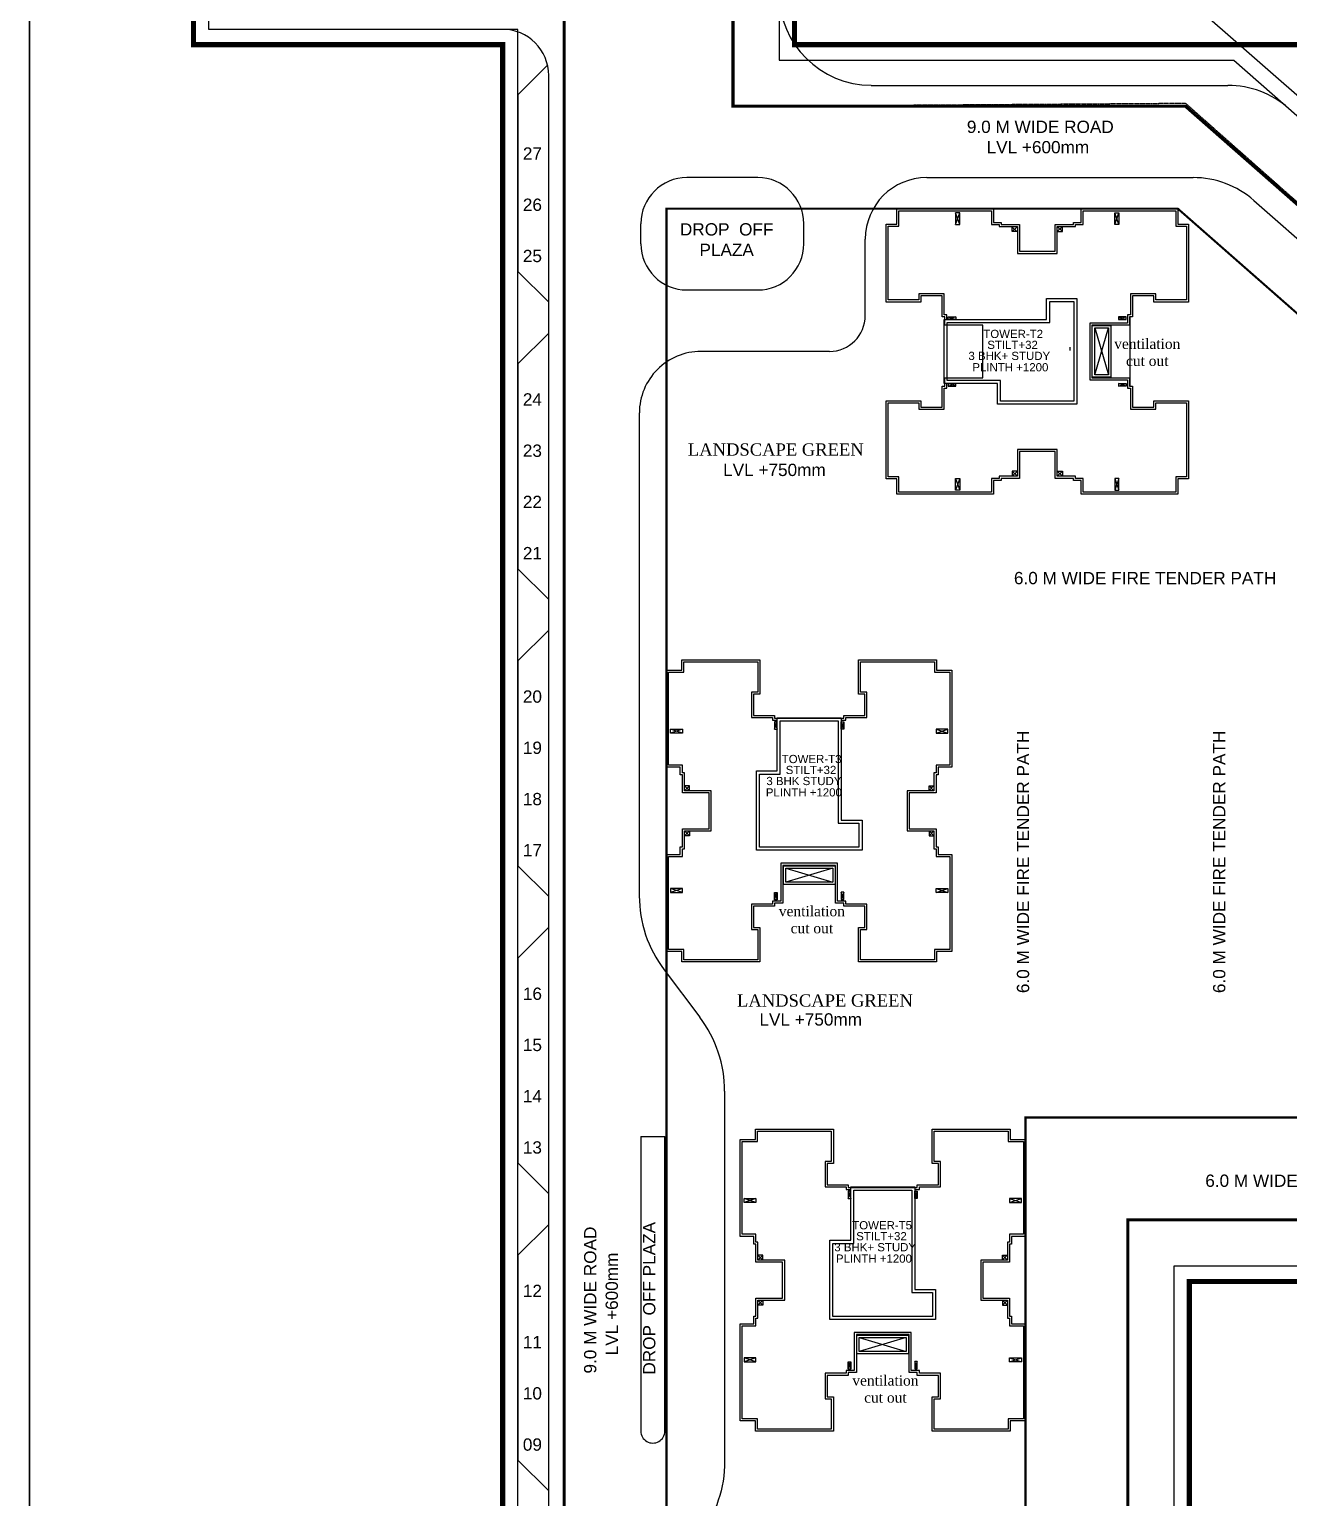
# Model space of a CAD drawing. Header units: millimetres. Extents: x 2061841 to 105821645, y -77612 to 48520811.
# Drawn here: x 105266749 to 105269562, y 48474551 to 48477830 of the extents above; entities that cross this region are included whole.
import ezdxf

# ---------------------------------------------------------------- set-up
doc = ezdxf.new("R2010")
doc.units = ezdxf.units.MM
doc.header["$LTSCALE"] = 10
doc.header["$MEASUREMENT"] = 0
for name, pattern in [('CENTER', [2, 1.25, -0.25, 0.25, -0.25]), ('DASHDOT', [1, 0.5, -0.25, 0, -0.25]), ('HIDDEN', [0.375, 0.25, -0.125])]:
    doc.linetypes.add(name, pattern=pattern)
for name, color, linetype in [('AC-GRND', 1, 'Continuous'), ('BORDER', 5, 'Continuous'), ('S-OPENING', 6, 'Continuous'), ('SHEET-TEXT', 7, 'Continuous')]:
    doc.layers.add(name, color=color, linetype=linetype)
doc.styles.add('Century', font='swiss.ttf')
doc.styles.add('Times', font='times.ttf')

# ---------------------------------------------------------------- blocks, each defined once
blk = doc.blocks.new('A$C82ecaa04')
at = {"layer": 'AC-GRND', "color": 2, "linetype": 'HIDDEN', "ltscale": 5}
blk.add_lwpolyline([(36173, -285933), (36173, -51647), (12900, -51647, -0.4142136), (8700, -47447), (8700, -46249), (8700, -38373), (6000, -38373), (6000, -27750), (6000, -24542), (8700, -24542), (8700, -6000), (28097, -6000), (52671, -27575), (52671, -54347), (52671, -66347), (96841, -66047), (146543, -109977), (146544, -130680), (142044, -130680), (142044, -170041), (125008, -170041), (125008, -175041), (91225, -175041), (91225, -240684)], format="xyb", dxfattribs=at)
blk = doc.blocks.new('TOWER-A TYPICAL FLOOR FRAMING PLAN N')
at = {"layer": 'BORDER', "color": 5}
blk.add_line((102503748.8, 48578603.5), (102503748.8, 48519203.5), dxfattribs=at)
blk.add_lwpolyline([(102503748.3, 48577336.5), (102515248.3, 48577336.5), (102515248.3, 48568238), (102503748.3, 48568238)], close=True, dxfattribs=at)
at = {"layer": 'SHEET-TEXT', "ltscale": 51}
blk.add_line((102504713.4, 48577336.5), (102508191.1, 48574283.6), dxfattribs=at)
at = {"layer": 'SHEET-TEXT', "color": 8}
for p, q in [((102504906.1, 48575764.3), (102504840, 48575698.2)), ((102504908.7, 48570622.6), (102504908.7, 48575741.4)), ((102504840, 48575698.2), (102504840, 48575303.5)), ((102505629.4, 48575719.3), (102506426, 48575719.3)), ((102505375.6, 48575513.4), (102505217.6, 48575513.4)), ((102505753.2, 48575513.4), (102506348.4, 48575513.4)), ((102506484.3, 48575462.2), (102506843.3, 48575147.1)), ((102505114.6, 48575365.4), (102505114.6, 48575410.4)), ((102505478.6, 48575365.4), (102505478.6, 48575410.4)), ((102505615.9, 48575205.2), (102505615.9, 48575376.1)), ((102504908.7, 48575234.9), (102504840, 48575303.5)), ((102505217.6, 48575262.4), (102505375.6, 48575262.4)), ((102504908.7, 48575166.2), (102504840, 48575097.6)), ((102505535.8, 48575125.1), (102505248.5, 48575125.1)), ((102504840, 48575097.6), (102504840, 48574639.9)), ((102505111.2, 48573909.1), (102505111.2, 48574987.8)), ((102504908.7, 48574571.3), (102504840, 48574639.9)), ((102504908.7, 48574502.6), (102504840, 48574434)), ((102504840, 48574434), (102504840, 48573976.3)), ((102504908.7, 48573907.7), (102504840, 48573976.3)), ((102504908.7, 48573839.1), (102504840, 48573770.4)), ((102504840, 48573770.4), (102504840, 48573312.8)), ((102505166.4, 48573744.5), (102505246.6, 48573638.1)), ((102505114.6, 48573371.8), (102505114.6, 48572714.1)), ((102505114.6, 48573371.8), (102505168, 48573371.8)), ((102505168, 48572714.1), (102505168, 48573371.8)), ((102504908.7, 48573244.1), (102504840, 48573312.8)), ((102504908.7, 48573175.5), (102504840, 48573106.8)), ((102504840, 48573106.8), (102504840, 48572649.2)), ((102504908.7, 48572580.5), (102504840, 48572649.2))]:
    blk.add_line(p, q, dxfattribs=at)
at = {"layer": 'SHEET-TEXT', "ltscale": 0.5}
for p, q in [((102505690.8, 48575405.1), (102505690.8, 48575439.4)), ((102505690.8, 48575439.4), (102505898, 48575439.4)), ((102505898, 48575439.4), (102505898, 48575408.5)), ((102506102.6, 48575408.5), (102506102.6, 48575439.4)), ((102506102.6, 48575439.4), (102506309.8, 48575439.4)), ((102506309.8, 48575439.4), (102506309.8, 48575405.1)), ((102505667.4, 48575240.1), (102505667.4, 48575405.1)), ((102505667.4, 48575405.1), (102505690.8, 48575405.1)), ((102505898, 48575408.5), (102505915.2, 48575408.5)), ((102505915.2, 48575408.5), (102505915.2, 48575404)), ((102505915.2, 48575404), (102505955.8, 48575404)), ((102505955.8, 48575404), (102505955.8, 48575344.2)), ((102506044.8, 48575344.2), (102506044.8, 48575404)), ((102506044.8, 48575404), (102506085.5, 48575404)), ((102506085.5, 48575404), (102506085.5, 48575408.5)), ((102506085.5, 48575408.5), (102506102.6, 48575408.5)), ((102506309.8, 48575405.1), (102506333.3, 48575405.1)), ((102506333.3, 48575405.1), (102506333.3, 48575240.1)), ((102505955.8, 48575344.2), (102506000.3, 48575344.2)), ((102506000.3, 48575344.2), (102506044.8, 48575344.2)), ((102505735.5, 48575240.1), (102505667.4, 48575240.1)), ((102505792.2, 48575253.8), (102505735.5, 48575253.8)), ((102505735.5, 48575253.8), (102505735.5, 48575240.1)), ((102505792.2, 48575206.9), (102505792.2, 48575253.8)), ((102506265.2, 48575253.8), (102506208.4, 48575253.8)), ((102506208.4, 48575253.8), (102506208.4, 48575206.9)), ((102506265.2, 48575240.1), (102506265.2, 48575253.8)), ((102506333.3, 48575240.1), (102506265.2, 48575240.1)), ((102505798, 48575206.9), (102505792.2, 48575206.9)), ((102505798, 48575196.6), (102505798, 48575206.9)), ((102506208.4, 48575206.9), (102506202, 48575206.9)), ((102506202, 48575206.9), (102506202, 48575188.6)), ((102506117.5, 48575188.6), (102506117.5, 48575061.6)), ((102506202, 48575188.6), (102506117.5, 48575188.6)), ((102505792.2, 48574996.4), (102505792.2, 48575043.3)), ((102505792.2, 48575043.3), (102505798, 48575043.3)), ((102505798, 48575043.3), (102505798, 48575053.6)), ((102506117.5, 48575061.6), (102506202, 48575061.6)), ((102506202, 48575061.6), (102506202, 48575043.3)), ((102506202, 48575043.3), (102506208.4, 48575043.3)), ((102506208.4, 48575043.3), (102506208.4, 48574996.4)), ((102505667.4, 48574845.2), (102505667.4, 48575010.1)), ((102505667.4, 48575010.1), (102505735.5, 48575010.1)), ((102505735.5, 48575010.1), (102505735.5, 48574996.4)), ((102506265.2, 48574996.4), (102506265.2, 48575010.1)), ((102506265.2, 48575010.1), (102506333.3, 48575010.1)), ((102506333.3, 48575010.1), (102506333.3, 48574845.2)), ((102505735.5, 48574996.4), (102505792.2, 48574996.4)), ((102506208.4, 48574996.4), (102506265.2, 48574996.4)), ((102506000.3, 48574906), (102505955.8, 48574906)), ((102505955.8, 48574906), (102505955.8, 48574846.3)), ((102506044.8, 48574906), (102506000.3, 48574906)), ((102506044.8, 48574846.3), (102506044.8, 48574906)), ((102505690.8, 48574845.2), (102505667.4, 48574845.2)), ((102505690.8, 48574810.8), (102505690.8, 48574845.2)), ((102505915.2, 48574841.7), (102505898, 48574841.7)), ((102505898, 48574841.7), (102505898, 48574810.8)), ((102505955.8, 48574846.3), (102505915.2, 48574846.3)), ((102505915.2, 48574846.3), (102505915.2, 48574841.7)), ((102506085.5, 48574846.3), (102506044.8, 48574846.3)), ((102506085.5, 48574841.7), (102506085.5, 48574846.3)), ((102506102.6, 48574841.7), (102506085.5, 48574841.7)), ((102506102.6, 48574810.8), (102506102.6, 48574841.7)), ((102506333.3, 48574845.2), (102506309.8, 48574845.2)), ((102506309.8, 48574845.2), (102506309.8, 48574810.8)), ((102505898, 48574810.8), (102505690.8, 48574810.8)), ((102506309.8, 48574810.8), (102506102.6, 48574810.8)), ((102505210.7, 48574408.7), (102505210.7, 48574432.1)), ((102505210.7, 48574432.1), (102505375.7, 48574432.1)), ((102505375.7, 48574432.1), (102505375.7, 48574364.1)), ((102505605.6, 48574364.1), (102505605.6, 48574432.1)), ((102505605.6, 48574432.1), (102505770.6, 48574432.1)), ((102505770.6, 48574432.1), (102505770.6, 48574408.7)), ((102505176.4, 48574201.5), (102505176.4, 48574408.7)), ((102505176.4, 48574408.7), (102505210.7, 48574408.7)), ((102505770.6, 48574408.7), (102505805, 48574408.7)), ((102505805, 48574408.7), (102505805, 48574201.5)), ((102505375.7, 48574364.1), (102505362, 48574364.1)), ((102505362, 48574364.1), (102505362, 48574307.3)), ((102505619.4, 48574364.1), (102505605.6, 48574364.1)), ((102505619.4, 48574307.3), (102505619.4, 48574364.1)), ((102505362, 48574307.3), (102505408.9, 48574307.3)), ((102505408.9, 48574307.3), (102505408.9, 48574301.5)), ((102505408.9, 48574301.5), (102505419.2, 48574301.5)), ((102505562.2, 48574301.5), (102505572.5, 48574301.5)), ((102505572.5, 48574301.5), (102505572.5, 48574307.3)), ((102505572.5, 48574307.3), (102505619.4, 48574307.3)), ((102505207.3, 48574201.5), (102505176.4, 48574201.5)), ((102505207.3, 48574184.3), (102505207.3, 48574201.5)), ((102505805, 48574201.5), (102505774.1, 48574201.5)), ((102505774.1, 48574201.5), (102505774.1, 48574184.3)), ((102505211.8, 48574184.3), (102505207.3, 48574184.3)), ((102505211.8, 48574143.7), (102505211.8, 48574184.3)), ((102505774.1, 48574184.3), (102505769.5, 48574184.3)), ((102505769.5, 48574184.3), (102505769.5, 48574143.7)), ((102505271.6, 48574143.7), (102505211.8, 48574143.7)), ((102505271.6, 48574099.2), (102505271.6, 48574143.7)), ((102505769.5, 48574143.7), (102505709.8, 48574143.7)), ((102505709.8, 48574143.7), (102505709.8, 48574099.2)), ((102505271.6, 48574054.7), (102505271.6, 48574099.2)), ((102505709.8, 48574099.2), (102505709.8, 48574054.7)), ((102505211.8, 48574014.1), (102505211.8, 48574054.7)), ((102505211.8, 48574054.7), (102505271.6, 48574054.7)), ((102505709.8, 48574054.7), (102505769.5, 48574054.7)), ((102505769.5, 48574054.7), (102505769.5, 48574014.1)), ((102505176.4, 48573789.7), (102505176.4, 48573996.9)), ((102505176.4, 48573996.9), (102505207.3, 48573996.9)), ((102505207.3, 48573996.9), (102505207.3, 48574014.1)), ((102505207.3, 48574014.1), (102505211.8, 48574014.1)), ((102505769.5, 48574014.1), (102505774.1, 48574014.1)), ((102505774.1, 48574014.1), (102505774.1, 48573996.9)), ((102505774.1, 48573996.9), (102505805, 48573996.9)), ((102505805, 48573996.9), (102505805, 48573789.7)), ((102505554.2, 48573982), (102505427.2, 48573982)), ((102505427.2, 48573982), (102505427.2, 48573897.5)), ((102505554.2, 48573897.5), (102505554.2, 48573982)), ((102505408.9, 48573891.1), (102505362, 48573891.1)), ((102505362, 48573891.1), (102505362, 48573834.3)), ((102505427.2, 48573897.5), (102505408.9, 48573897.5)), ((102505408.9, 48573897.5), (102505408.9, 48573891.1)), ((102505572.5, 48573897.5), (102505554.2, 48573897.5)), ((102505572.5, 48573891.1), (102505572.5, 48573897.5)), ((102505619.4, 48573891.1), (102505572.5, 48573891.1)), ((102505619.4, 48573834.3), (102505619.4, 48573891.1)), ((102505362, 48573834.3), (102505375.7, 48573834.3)), ((102505375.7, 48573834.3), (102505375.7, 48573766.3)), ((102505605.6, 48573766.3), (102505605.6, 48573834.3)), ((102505605.6, 48573834.3), (102505619.4, 48573834.3)), ((102505210.7, 48573789.7), (102505176.4, 48573789.7)), ((102505210.7, 48573766.3), (102505210.7, 48573789.7)), ((102505375.7, 48573766.3), (102505210.7, 48573766.3)), ((102505770.6, 48573766.3), (102505605.6, 48573766.3)), ((102505805, 48573789.7), (102505770.6, 48573789.7)), ((102505770.6, 48573789.7), (102505770.6, 48573766.3)), ((102505375, 48573360.7), (102505375, 48573384.1)), ((102505375, 48573384.1), (102505540, 48573384.1)), ((102505540, 48573384.1), (102505540, 48573316.1)), ((102505770, 48573316.1), (102505770, 48573384.1)), ((102505770, 48573384.1), (102505935, 48573384.1)), ((102505935, 48573384.1), (102505935, 48573360.7)), ((102505340.7, 48573153.5), (102505340.7, 48573360.7)), ((102505340.7, 48573360.7), (102505375, 48573360.7)), ((102505935, 48573360.7), (102505969.3, 48573360.7)), ((102505969.3, 48573360.7), (102505969.3, 48573153.5)), ((102505540, 48573316.1), (102505526.3, 48573316.1)), ((102505526.3, 48573316.1), (102505526.3, 48573259.3)), ((102505783.7, 48573316.1), (102505770, 48573316.1)), ((102505783.7, 48573259.3), (102505783.7, 48573316.1)), ((102505526.3, 48573259.3), (102505573.2, 48573259.3)), ((102505573.2, 48573259.3), (102505573.2, 48573253.5)), ((102505573.2, 48573253.5), (102505583.5, 48573253.5)), ((102505726.5, 48573253.5), (102505736.8, 48573253.5)), ((102505736.8, 48573253.5), (102505736.8, 48573259.3)), ((102505736.8, 48573259.3), (102505783.7, 48573259.3)), ((102505371.6, 48573153.5), (102505340.7, 48573153.5)), ((102505371.6, 48573136.3), (102505371.6, 48573153.5)), ((102505376.2, 48573136.3), (102505371.6, 48573136.3)), ((102505376.2, 48573095.7), (102505376.2, 48573136.3)), ((102505938.4, 48573136.3), (102505933.8, 48573136.3)), ((102505933.8, 48573136.3), (102505933.8, 48573095.7)), ((102505969.3, 48573153.5), (102505938.4, 48573153.5)), ((102505938.4, 48573153.5), (102505938.4, 48573136.3)), ((102505435.9, 48573095.7), (102505376.2, 48573095.7)), ((102505435.9, 48573051.2), (102505435.9, 48573095.7)), ((102505933.8, 48573095.7), (102505874.1, 48573095.7)), ((102505874.1, 48573095.7), (102505874.1, 48573051.2)), ((102505435.9, 48573006.7), (102505435.9, 48573051.2)), ((102505874.1, 48573051.2), (102505874.1, 48573006.7)), ((102505376.2, 48572966.1), (102505376.2, 48573006.7)), ((102505376.2, 48573006.7), (102505435.9, 48573006.7)), ((102505874.1, 48573006.7), (102505933.8, 48573006.7)), ((102505933.8, 48573006.7), (102505933.8, 48572966.1)), ((102505340.7, 48572741.7), (102505340.7, 48572948.9)), ((102505340.7, 48572948.9), (102505371.6, 48572948.9)), ((102505371.6, 48572948.9), (102505371.6, 48572966.1)), ((102505371.6, 48572966.1), (102505376.2, 48572966.1)), ((102505933.8, 48572966.1), (102505938.4, 48572966.1)), ((102505938.4, 48572966.1), (102505938.4, 48572948.9)), ((102505938.4, 48572948.9), (102505969.3, 48572948.9)), ((102505969.3, 48572948.9), (102505969.3, 48572741.7)), ((102505718.5, 48572934), (102505591.5, 48572934)), ((102505591.5, 48572934), (102505591.5, 48572849.5)), ((102505718.5, 48572849.5), (102505718.5, 48572934)), ((102505573.2, 48572843.1), (102505526.3, 48572843.1)), ((102505526.3, 48572843.1), (102505526.3, 48572786.3)), ((102505591.5, 48572849.5), (102505573.2, 48572849.5)), ((102505573.2, 48572849.5), (102505573.2, 48572843.1)), ((102505736.8, 48572849.5), (102505718.5, 48572849.5)), ((102505736.8, 48572843.1), (102505736.8, 48572849.5)), ((102505783.7, 48572843.1), (102505736.8, 48572843.1)), ((102505783.7, 48572786.3), (102505783.7, 48572843.1)), ((102505526.3, 48572786.3), (102505540, 48572786.3)), ((102505540, 48572786.3), (102505540, 48572718.2)), ((102505770, 48572718.2), (102505770, 48572786.3)), ((102505770, 48572786.3), (102505783.7, 48572786.3)), ((102505375, 48572741.7), (102505340.7, 48572741.7)), ((102505375, 48572718.2), (102505375, 48572741.7)), ((102505540, 48572718.2), (102505375, 48572718.2)), ((102505935, 48572718.2), (102505770, 48572718.2)), ((102505969.3, 48572741.7), (102505935, 48572741.7)), ((102505935, 48572741.7), (102505935, 48572718.2))]:
    blk.add_line(p, q, dxfattribs=at)
at = {"layer": 'SHEET-TEXT', "ltscale": 3500}
for p, q in [((102505827, 48575408.5), (102505817.8, 48575434.8)), ((102505817.8, 48575408.5), (102505827, 48575434.8)), ((102506173.7, 48575408.5), (102506182.8, 48575434.8)), ((102506182.8, 48575408.5), (102506173.7, 48575434.8)), ((102505954.7, 48575402.8), (102505944.4, 48575392.9)), ((102505944.4, 48575402.8), (102505954.7, 48575392.9)), ((102506044.8, 48575404), (102506056.3, 48575392.9)), ((102506056.3, 48575404), (102506044.8, 48575392.9)), ((102505801.5, 48575202.4), (102505818.1, 48575196.6)), ((102505818.1, 48575202.4), (102505801.5, 48575196.6)), ((102506198.6, 48575202.4), (102506182, 48575196.6)), ((102506182, 48575202.4), (102506198.6, 48575196.6)), ((102505801.5, 48575047.9), (102505818.1, 48575053.6)), ((102505818.1, 48575047.9), (102505801.5, 48575053.6)), ((102506199.2, 48575047.9), (102506182, 48575053.6)), ((102506182, 48575047.9), (102506199.2, 48575053.6)), ((102505827, 48574841.7), (102505817.8, 48574815.4)), ((102505817.8, 48574841.7), (102505827, 48574815.4)), ((102505955.8, 48574846.3), (102505944.4, 48574857.4)), ((102505944.4, 48574846.3), (102505955.8, 48574857.4)), ((102506044.8, 48574846.3), (102506056.3, 48574857.4)), ((102506056.3, 48574846.3), (102506044.8, 48574857.4)), ((102506173.7, 48574841.7), (102506182.8, 48574815.4)), ((102506182.8, 48574841.7), (102506173.7, 48574815.4)), ((102505413.4, 48574298), (102505419.2, 48574281.5)), ((102505413.4, 48574281.5), (102505419.2, 48574298)), ((102505567.9, 48574298), (102505562.2, 48574281.5)), ((102505567.9, 48574281.5), (102505562.2, 48574298)), ((102505207.3, 48574272.5), (102505181, 48574281.7)), ((102505207.3, 48574281.7), (102505181, 48574272.5)), ((102505774.1, 48574272.5), (102505800.4, 48574281.7)), ((102505774.1, 48574281.7), (102505800.4, 48574272.5)), ((102505211.8, 48574143.7), (102505222.9, 48574155.1)), ((102505211.8, 48574155.1), (102505222.9, 48574143.7)), ((102505768.3, 48574144.9), (102505758.4, 48574155.1)), ((102505768.3, 48574155.1), (102505758.4, 48574144.9)), ((102505211.8, 48574054.7), (102505222.9, 48574043.3)), ((102505211.8, 48574043.3), (102505222.9, 48574054.7)), ((102505769.5, 48574054.7), (102505758.4, 48574043.3)), ((102505769.5, 48574043.3), (102505758.4, 48574054.7)), ((102505207.3, 48573925.9), (102505181, 48573916.7)), ((102505207.3, 48573916.7), (102505181, 48573925.9)), ((102505774.1, 48573925.9), (102505800.4, 48573916.7)), ((102505774.1, 48573916.7), (102505800.4, 48573925.9)), ((102505413.4, 48573900.4), (102505419.2, 48573917.5)), ((102505413.4, 48573917.5), (102505419.2, 48573900.4)), ((102505567.9, 48573900.9), (102505562.2, 48573917.5)), ((102505567.9, 48573917.5), (102505562.2, 48573900.9)), ((102505577.8, 48573250), (102505583.5, 48573233.4)), ((102505577.8, 48573233.4), (102505583.5, 48573250)), ((102505732.2, 48573250), (102505726.5, 48573233.4)), ((102505732.2, 48573233.4), (102505726.5, 48573250)), ((102505371.6, 48573224.5), (102505345.3, 48573233.7)), ((102505371.6, 48573233.7), (102505345.3, 48573224.5)), ((102505938.4, 48573224.5), (102505964.7, 48573233.7)), ((102505938.4, 48573233.7), (102505964.7, 48573224.5)), ((102505376.2, 48573095.7), (102505387.3, 48573107.1)), ((102505376.2, 48573107.1), (102505387.3, 48573095.7)), ((102505932.7, 48573096.8), (102505922.7, 48573107.1)), ((102505932.7, 48573107.1), (102505922.7, 48573096.8)), ((102505376.2, 48573006.7), (102505387.3, 48572995.2)), ((102505376.2, 48572995.2), (102505387.3, 48573006.7)), ((102505933.8, 48573006.7), (102505922.7, 48572995.2)), ((102505933.8, 48572995.2), (102505922.7, 48573006.7)), ((102505371.6, 48572877.9), (102505345.3, 48572868.7)), ((102505371.6, 48572868.7), (102505345.3, 48572877.9)), ((102505938.4, 48572877.9), (102505964.7, 48572868.7)), ((102505938.4, 48572868.7), (102505964.7, 48572877.9)), ((102505577.8, 48572852.3), (102505583.5, 48572869.5)), ((102505577.8, 48572869.5), (102505583.5, 48572852.3)), ((102505732.2, 48572852.9), (102505726.5, 48572869.5)), ((102505732.2, 48572869.5), (102505726.5, 48572852.9))]:
    blk.add_line(p, q, dxfattribs=at)
at = {"layer": 'SHEET-TEXT'}
for p, q in [((102506128.5, 48575072.6), (102506159.5, 48575177.6)), ((102506128.5, 48575177.6), (102506159.5, 48575072.6)), ((102506073.3, 48575134.4), (102506073.3, 48575127.2)), ((102505438.2, 48573971.1), (102505543.2, 48573940.1)), ((102505543.2, 48573971.1), (102505438.2, 48573940.1)), ((102505602.5, 48572923), (102505707.5, 48572892.1)), ((102505707.5, 48572923), (102505602.5, 48572892.1))]:
    blk.add_line(p, q, dxfattribs=at)
at = {"layer": 'SHEET-TEXT', "linetype": 'CENTER', "ltscale": 3, "const_width": 11.4}
for points in [[(102507608.1, 48575142.6), (102507605.8, 48573048.3), (102506340, 48573048.3), (102506340, 48571820.8), (102509408.6, 48571820.8)], [(102509408.6, 48570286.5), (102505085.9, 48570286.5), (102504805.7, 48570524.5), (102504805.7, 48575810.1), (102504115.2, 48575810.1), (102504115.2, 48577190.9), (102505457.8, 48577190.9), (102505457.8, 48575810.1), (102506452.3, 48575810.1), (102507284.7, 48575810.1), (102507874.3, 48575292.5), (102507874.3, 48575158.6), (102507608.1, 48575158.5)]]:
    blk.add_lwpolyline(points, dxfattribs=at)
at = {"layer": 'SHEET-TEXT', "color": 8}
blk.add_lwpolyline([(102504864.2, 48570519.8), (102504840, 48570540.4), (102504840, 48575844.4), (102504149.6, 48575844.4), (102504149.6, 48577156.6), (102504866.3, 48577156.6), (102505423.4, 48576667.5), (102505423.4, 48575775.7), (102506439.4, 48575775.7), (102507571.5, 48574781.9), (102507571.5, 48573082.6), (102506305.7, 48573082.6), (102506305.7, 48571786.5), (102509374.3, 48571786.5), (102509374.3, 48571748.1), (102510908.6, 48571748.1), (102510908.6, 48571633.1), (102511404.4, 48571633.1), (102511584, 48571474.2), (102511074.2, 48570359.2), (102509374.3, 48570359.2), (102509374.3, 48570320.8), (102505098.5, 48570320.8), (102505083.3, 48570333.7)], dxfattribs=at)
at = {"layer": 'SHEET-TEXT', "color": 8, "linetype": 'DASHDOT', "ltscale": 5, "const_width": 6.86}
blk.add_lwpolyline([(102510805.6, 48571645.2), (102509271.3, 48571645.2), (102509271.3, 48571683.5), (102506202.7, 48571683.5), (102506202.7, 48573185.6), (102507468.5, 48573185.6), (102507468.5, 48574674.4), (102506331.2, 48575672.8), (102505320.5, 48575672.8), (102505320.5, 48576560), (102504758.2, 48577053.6), (102504252.5, 48577053.6), (102504252.5, 48575947.4), (102504943, 48575947.4), (102504943, 48570648.1), (102505207, 48570423.8), (102509271.3, 48570423.8), (102509271.3, 48570462.2), (102511007.8, 48570462.2), (102511458.6, 48571447.6), (102511365.4, 48571530.1), (102510805.6, 48571530.1)], close=True, dxfattribs=at)
at = {"layer": 'SHEET-TEXT', "color": 8, "linetype": 'HIDDEN', "ltscale": 10, "const_width": 4.58}
blk.add_lwpolyline([(102507239.7, 48574631.6), (102507239.7, 48573414.4), (102505973.9, 48573414.4), (102505973.9, 48571454.7), (102509042.5, 48571454.7), (102509042.5, 48571416.3), (102510576.8, 48571416.3), (102510576.8, 48571301.3), (102511140.1, 48571301.3), (102510861, 48570691), (102509042.5, 48570691), (102509042.5, 48570652.6), (102505220.4, 48570652.6), (102505171.8, 48570693.9), (102505171.8, 48575443.9), (102506314.4, 48575443.9)], close=True, dxfattribs=at)
at = {"layer": 'SHEET-TEXT', "ltscale": 0.5}
for points in [[(102505793.5, 48575196.6), (102505793.5, 48575202.4), (102505787.6, 48575202.4), (102505787.6, 48575249.3), (102505740, 48575249.3), (102505740, 48575235.5), (102505662.8, 48575235.5), (102505662.8, 48575409.7), (102505686.3, 48575409.7), (102505686.3, 48575444), (102505902.6, 48575444), (102505902.6, 48575413.1), (102505919.8, 48575413.1), (102505919.8, 48575408.5), (102505960.4, 48575408.5), (102505960.4, 48575348.8), (102506000.3, 48575348.8), (102506040.3, 48575348.8), (102506040.3, 48575408.5), (102506080.9, 48575408.5), (102506080.9, 48575413.1), (102506098, 48575413.1), (102506098, 48575444), (102506314.4, 48575444), (102506314.4, 48575409.7), (102506337.8, 48575409.7), (102506337.8, 48575235.5), (102506260.6, 48575235.5), (102506260.6, 48575249.3), (102506213, 48575249.3), (102506213, 48575202.4), (102506206.6, 48575202.4), (102506206.6, 48575184.1)], [(102506206.6, 48575184.1), (102506122.1, 48575184.1), (102506122.1, 48575066.2), (102506206.6, 48575066.2), (102506206.6, 48575047.9), (102506213, 48575047.9), (102506213, 48575001), (102506260.6, 48575001), (102506260.6, 48575014.7), (102506337.8, 48575014.7), (102506337.8, 48574840.6), (102506314.4, 48574840.6), (102506314.4, 48574806.3), (102506098, 48574806.3), (102506098, 48574837.2), (102506080.9, 48574837.2), (102506080.9, 48574841.7), (102506040.3, 48574841.7), (102506040.3, 48574901.5), (102506000.3, 48574901.5), (102505960.4, 48574901.5), (102505960.4, 48574841.7), (102505919.8, 48574841.7), (102505919.8, 48574837.2), (102505902.6, 48574837.2), (102505902.6, 48574806.3), (102505686.3, 48574806.3), (102505686.3, 48574840.6), (102505662.8, 48574840.6), (102505662.8, 48575014.7), (102505740, 48575014.7), (102505740, 48575001), (102505787.6, 48575001), (102505787.6, 48575047.9), (102505793.5, 48575047.9), (102505793.5, 48575053.6)], [(102505549.6, 48573892.9), (102505549.6, 48573977.5), (102505431.7, 48573977.5), (102505431.7, 48573892.9), (102505413.4, 48573892.9), (102505413.4, 48573886.5), (102505366.5, 48573886.5), (102505366.5, 48573838.9), (102505380.3, 48573838.9), (102505380.3, 48573761.7), (102505206.1, 48573761.7), (102505206.1, 48573785.1), (102505171.8, 48573785.1), (102505171.8, 48574001.5), (102505202.7, 48574001.5), (102505202.7, 48574018.7), (102505207.3, 48574018.7), (102505207.3, 48574059.3), (102505267, 48574059.3), (102505267, 48574099.2), (102505267, 48574139.1), (102505207.3, 48574139.1), (102505207.3, 48574179.7), (102505202.7, 48574179.7), (102505202.7, 48574196.9), (102505171.8, 48574196.9), (102505171.8, 48574413.3), (102505206.1, 48574413.3), (102505206.1, 48574436.7), (102505380.3, 48574436.7), (102505380.3, 48574359.5), (102505366.5, 48574359.5), (102505366.5, 48574311.9), (102505413.4, 48574311.9), (102505413.4, 48574306.1), (102505419.2, 48574306.1)], [(102505562.2, 48574306.1), (102505567.9, 48574306.1), (102505567.9, 48574311.9), (102505614.8, 48574311.9), (102505614.8, 48574359.5), (102505601.1, 48574359.5), (102505601.1, 48574436.7), (102505775.2, 48574436.7), (102505775.2, 48574413.3), (102505809.5, 48574413.3), (102505809.5, 48574196.9), (102505778.6, 48574196.9), (102505778.6, 48574179.7), (102505774.1, 48574179.7), (102505774.1, 48574139.1), (102505714.3, 48574139.1), (102505714.3, 48574099.2), (102505714.3, 48574059.3), (102505774.1, 48574059.3), (102505774.1, 48574018.7), (102505778.6, 48574018.7), (102505778.6, 48574001.5), (102505809.5, 48574001.5), (102505809.5, 48573785.1), (102505775.2, 48573785.1), (102505775.2, 48573761.7), (102505601.1, 48573761.7), (102505601.1, 48573838.9), (102505614.8, 48573838.9), (102505614.8, 48573886.5), (102505567.9, 48573886.5), (102505567.9, 48573892.9), (102505549.6, 48573892.9)], [(102505713.9, 48572844.9), (102505713.9, 48572929.5), (102505596.1, 48572929.5), (102505596.1, 48572844.9), (102505577.8, 48572844.9), (102505577.8, 48572838.5), (102505530.9, 48572838.5), (102505530.9, 48572790.9), (102505544.6, 48572790.9), (102505544.6, 48572713.7), (102505370.5, 48572713.7), (102505370.5, 48572737.1), (102505336.1, 48572737.1), (102505336.1, 48572953.5), (102505367, 48572953.5), (102505367, 48572970.6), (102505371.6, 48572970.6), (102505371.6, 48573011.3), (102505431.3, 48573011.3), (102505431.3, 48573051.2), (102505431.3, 48573091.1), (102505371.6, 48573091.1), (102505371.6, 48573131.7), (102505367, 48573131.7), (102505367, 48573148.9), (102505336.1, 48573148.9), (102505336.1, 48573365.2), (102505370.5, 48573365.2), (102505370.5, 48573388.7), (102505544.6, 48573388.7), (102505544.6, 48573311.5), (102505530.9, 48573311.5), (102505530.9, 48573263.9), (102505577.8, 48573263.9), (102505577.8, 48573258), (102505583.5, 48573258)], [(102505726.5, 48573258), (102505732.2, 48573258), (102505732.2, 48573263.9), (102505779.2, 48573263.9), (102505779.2, 48573311.5), (102505765.4, 48573311.5), (102505765.4, 48573388.7), (102505939.6, 48573388.7), (102505939.6, 48573365.2), (102505973.9, 48573365.2), (102505973.9, 48573148.9), (102505943, 48573148.9), (102505943, 48573131.7), (102505938.4, 48573131.7), (102505938.4, 48573091.1), (102505878.7, 48573091.1), (102505878.7, 48573051.2), (102505878.7, 48573011.3), (102505938.4, 48573011.3), (102505938.4, 48572970.6), (102505943, 48572970.6), (102505943, 48572953.5), (102505973.9, 48572953.5), (102505973.9, 48572737.1), (102505939.6, 48572737.1), (102505939.6, 48572713.7), (102505765.4, 48572713.7), (102505765.4, 48572790.9), (102505779.2, 48572790.9), (102505779.2, 48572838.5), (102505732.2, 48572838.5), (102505732.2, 48572844.9), (102505713.9, 48572844.9)]]:
    blk.add_lwpolyline(points, dxfattribs=at)
at = {"layer": 'SHEET-TEXT', "color": 1, "ltscale": 0.5}
for points in [[(102506207.2, 48575202.4), (102506207.2, 48575047.9), (102506213, 48575047.9), (102506213, 48575001), (102506260.6, 48575001), (102506260.6, 48575014.7), (102506337.8, 48575014.7), (102506337.8, 48574840.6), (102506314.4, 48574840.6), (102506314.4, 48574806.3), (102506098, 48574806.3), (102506098, 48574837.2), (102506080.9, 48574837.2), (102506080.9, 48574841.7), (102506040.3, 48574841.7), (102506040.3, 48574901.5), (102506000.3, 48574901.5), (102505960.4, 48574901.5), (102505960.4, 48574841.7), (102505919.8, 48574841.7), (102505919.8, 48574837.2), (102505902.6, 48574837.2), (102505902.6, 48574806.3), (102505686.3, 48574806.3), (102505686.3, 48574840.6), (102505662.8, 48574840.6), (102505662.8, 48575014.7), (102505740, 48575014.7), (102505740, 48575001), (102505787.6, 48575001), (102505787.6, 48575047.9), (102505794, 48575047.9), (102505794, 48575066.2), (102505878.6, 48575066.2), (102505878.6, 48575184.1), (102505794, 48575184.1), (102505794, 48575202.4), (102505787.6, 48575202.4), (102505787.6, 48575249.3), (102505740, 48575249.3), (102505740, 48575235.5), (102505662.8, 48575235.5), (102505662.8, 48575409.7), (102505686.3, 48575409.7), (102505686.3, 48575444), (102505902.6, 48575444), (102505902.6, 48575413.1), (102505919.8, 48575413.1), (102505919.8, 48575408.5), (102505960.4, 48575408.5), (102505960.4, 48575348.8), (102506000.3, 48575348.8), (102506040.3, 48575348.8), (102506040.3, 48575408.5), (102506080.9, 48575408.5), (102506080.9, 48575413.1), (102506098, 48575413.1), (102506098, 48575444), (102506314.4, 48575444), (102506314.4, 48575409.7), (102506337.8, 48575409.7), (102506337.8, 48575235.5), (102506260.6, 48575235.5), (102506260.6, 48575249.3), (102506213, 48575249.3), (102506213, 48575202.4), (102506207.2, 48575202.4), (102506207.2, 48575196.6)], [(102505413.4, 48574306.1), (102505567.9, 48574306.1), (102505567.9, 48574311.9), (102505614.8, 48574311.9), (102505614.8, 48574359.5), (102505601.1, 48574359.5), (102505601.1, 48574436.7), (102505775.2, 48574436.7), (102505775.2, 48574413.3), (102505809.5, 48574413.3), (102505809.5, 48574196.9), (102505778.6, 48574196.9), (102505778.6, 48574179.7), (102505774.1, 48574179.7), (102505774.1, 48574139.1), (102505714.3, 48574139.1), (102505714.3, 48574099.2), (102505714.3, 48574059.3), (102505774.1, 48574059.3), (102505774.1, 48574018.7), (102505778.6, 48574018.7), (102505778.6, 48574001.5), (102505809.5, 48574001.5), (102505809.5, 48573785.1), (102505775.2, 48573785.1), (102505775.2, 48573761.7), (102505601.1, 48573761.7), (102505601.1, 48573838.9), (102505614.8, 48573838.9), (102505614.8, 48573886.5), (102505567.9, 48573886.5), (102505567.9, 48573892.9), (102505549.6, 48573892.9), (102505549.6, 48573977.5), (102505431.7, 48573977.5), (102505431.7, 48573892.9), (102505413.4, 48573892.9), (102505413.4, 48573886.5), (102505366.5, 48573886.5), (102505366.5, 48573838.9), (102505380.3, 48573838.9), (102505380.3, 48573761.7), (102505206.1, 48573761.7), (102505206.1, 48573785.1), (102505171.8, 48573785.1), (102505171.8, 48574001.5), (102505202.7, 48574001.5), (102505202.7, 48574018.7), (102505207.3, 48574018.7), (102505207.3, 48574059.3), (102505267, 48574059.3), (102505267, 48574099.2), (102505267, 48574139.1), (102505207.3, 48574139.1), (102505207.3, 48574179.7), (102505202.7, 48574179.7), (102505202.7, 48574196.9), (102505171.8, 48574196.9), (102505171.8, 48574413.3), (102505206.1, 48574413.3), (102505206.1, 48574436.7), (102505380.3, 48574436.7), (102505380.3, 48574359.5), (102505366.5, 48574359.5), (102505366.5, 48574311.9), (102505413.4, 48574311.9), (102505413.4, 48574306.1), (102505419.2, 48574306.1)], [(102505577.8, 48573258), (102505732.2, 48573258), (102505732.2, 48573263.9), (102505779.2, 48573263.9), (102505779.2, 48573311.5), (102505765.4, 48573311.5), (102505765.4, 48573388.7), (102505939.6, 48573388.7), (102505939.6, 48573365.2), (102505973.9, 48573365.2), (102505973.9, 48573148.9), (102505943, 48573148.9), (102505943, 48573131.7), (102505938.4, 48573131.7), (102505938.4, 48573091.1), (102505878.7, 48573091.1), (102505878.7, 48573051.2), (102505878.7, 48573011.3), (102505938.4, 48573011.3), (102505938.4, 48572970.6), (102505943, 48572970.6), (102505943, 48572953.5), (102505973.9, 48572953.5), (102505973.9, 48572737.1), (102505939.6, 48572737.1), (102505939.6, 48572713.7), (102505765.4, 48572713.7), (102505765.4, 48572790.9), (102505779.2, 48572790.9), (102505779.2, 48572838.5), (102505732.2, 48572838.5), (102505732.2, 48572844.9), (102505713.9, 48572844.9), (102505713.9, 48572929.5), (102505596.1, 48572929.5), (102505596.1, 48572844.9), (102505577.8, 48572844.9), (102505577.8, 48572838.5), (102505530.9, 48572838.5), (102505530.9, 48572790.9), (102505544.6, 48572790.9), (102505544.6, 48572713.7), (102505370.5, 48572713.7), (102505370.5, 48572737.1), (102505336.1, 48572737.1), (102505336.1, 48572953.5), (102505367, 48572953.5), (102505367, 48572970.6), (102505371.6, 48572970.6), (102505371.6, 48573011.3), (102505431.3, 48573011.3), (102505431.3, 48573051.2), (102505431.3, 48573091.1), (102505371.6, 48573091.1), (102505371.6, 48573131.7), (102505367, 48573131.7), (102505367, 48573148.9), (102505336.1, 48573148.9), (102505336.1, 48573365.2), (102505370.5, 48573365.2), (102505370.5, 48573388.7), (102505544.6, 48573388.7), (102505544.6, 48573311.5), (102505530.9, 48573311.5), (102505530.9, 48573263.9), (102505577.8, 48573263.9), (102505577.8, 48573258), (102505583.5, 48573258)]]:
    blk.add_lwpolyline(points, dxfattribs=at)
at = {"layer": 'SHEET-TEXT', "ltscale": 3500}
for points in [[(102505817.8, 48575408.5), (102505827, 48575408.5), (102505827, 48575434.8), (102505817.8, 48575434.8)], [(102506182.8, 48575408.5), (102506173.7, 48575408.5), (102506173.7, 48575434.8), (102506182.8, 48575434.8)], [(102505801.5, 48575202.4), (102505818.1, 48575202.4), (102505818.1, 48575196.6), (102505801.5, 48575196.6)], [(102506198.6, 48575202.4), (102506182, 48575202.4), (102506182, 48575196.6), (102506198.6, 48575196.6)], [(102505801.5, 48575047.9), (102505818.1, 48575047.9), (102505818.1, 48575053.6), (102505801.5, 48575053.6)], [(102506199.2, 48575047.9), (102506182.6, 48575047.9), (102506182.6, 48575053.6), (102506199.2, 48575053.6)], [(102505817.8, 48574841.7), (102505827, 48574841.7), (102505827, 48574815.4), (102505817.8, 48574815.4)], [(102506182.8, 48574841.7), (102506173.7, 48574841.7), (102506173.7, 48574815.4), (102506182.8, 48574815.4)], [(102505413.4, 48574298), (102505413.4, 48574281.5), (102505419.2, 48574281.5), (102505419.2, 48574298)], [(102505567.9, 48574298), (102505567.9, 48574281.5), (102505562.2, 48574281.5), (102505562.2, 48574298)], [(102505207.3, 48574281.7), (102505207.3, 48574272.5), (102505181, 48574272.5), (102505181, 48574281.7)], [(102505774.1, 48574281.7), (102505774.1, 48574272.5), (102505800.4, 48574272.5), (102505800.4, 48574281.7)], [(102505207.3, 48573916.7), (102505207.3, 48573925.9), (102505181, 48573925.9), (102505181, 48573916.7)], [(102505774.1, 48573916.7), (102505774.1, 48573925.9), (102505800.4, 48573925.9), (102505800.4, 48573916.7)], [(102505413.4, 48573900.4), (102505413.4, 48573916.9), (102505419.2, 48573916.9), (102505419.2, 48573900.4)], [(102505567.9, 48573900.9), (102505567.9, 48573917.5), (102505562.2, 48573917.5), (102505562.2, 48573900.9)], [(102505577.8, 48573250), (102505577.8, 48573233.4), (102505583.5, 48573233.4), (102505583.5, 48573250)], [(102505732.2, 48573250), (102505732.2, 48573233.4), (102505726.5, 48573233.4), (102505726.5, 48573250)], [(102505371.6, 48573233.7), (102505371.6, 48573224.5), (102505345.3, 48573224.5), (102505345.3, 48573233.7)], [(102505938.4, 48573233.7), (102505938.4, 48573224.5), (102505964.7, 48573224.5), (102505964.7, 48573233.7)], [(102505371.6, 48572868.7), (102505371.6, 48572877.9), (102505345.3, 48572877.9), (102505345.3, 48572868.7)], [(102505938.4, 48572868.7), (102505938.4, 48572877.9), (102505964.7, 48572877.9), (102505964.7, 48572868.7)], [(102505577.8, 48572852.3), (102505577.8, 48572868.9), (102505583.5, 48572868.9), (102505583.5, 48572852.3)], [(102505732.2, 48572852.9), (102505732.2, 48572869.5), (102505726.5, 48572869.5), (102505726.5, 48572852.9)]]:
    blk.add_lwpolyline(points, close=True, dxfattribs=at)
for points in [[(102505954.7, 48575392.9), (102505944.4, 48575392.9), (102505944.4, 48575402.8)], [(102506044.8, 48575392.9), (102506056.3, 48575392.9), (102506056.3, 48575404)], [(102505955.8, 48574857.4), (102505944.4, 48574857.4), (102505944.4, 48574846.3)], [(102506044.8, 48574857.4), (102506056.3, 48574857.4), (102506056.3, 48574846.3)], [(102505222.9, 48574143.7), (102505222.9, 48574155.1), (102505211.8, 48574155.1)], [(102505758.4, 48574144.9), (102505758.4, 48574155.1), (102505768.3, 48574155.1)], [(102505222.9, 48574054.7), (102505222.9, 48574043.3), (102505211.8, 48574043.3)], [(102505758.4, 48574054.7), (102505758.4, 48574043.3), (102505769.5, 48574043.3)], [(102505387.3, 48573095.7), (102505387.3, 48573107.1), (102505376.2, 48573107.1)], [(102505922.7, 48573096.8), (102505922.7, 48573107.1), (102505932.7, 48573107.1)], [(102505387.3, 48573006.7), (102505387.3, 48572995.2), (102505376.2, 48572995.2)], [(102505922.7, 48573006.7), (102505922.7, 48572995.2), (102505933.8, 48572995.2)]]:
    blk.add_lwpolyline(points, dxfattribs=at)
at = {"layer": 'SHEET-TEXT'}
for points in [[(102506088.4, 48575007.1), (102505911.3, 48575007.1), (102505911.3, 48575053.6), (102505792.3, 48575053.6), (102505792.3, 48575196.6), (102506021.2, 48575196.6), (102506021.2, 48575243.2), (102506088.4, 48575243.2)], [(102506081.6, 48575013.9), (102505918.2, 48575013.9), (102505918.2, 48575060.5), (102505799.2, 48575060.5), (102505799.2, 48575189.8), (102506028, 48575189.8), (102506028, 48575236.3), (102506081.6, 48575236.3)], [(102506123.2, 48575067.4), (102506123.2, 48575182.9), (102506164.7, 48575182.9), (102506164.7, 48575067.4)], [(102506128.5, 48575072.6), (102506128.5, 48575177.6), (102506159.5, 48575177.6), (102506159.5, 48575072.6)], [(102505372.6, 48574011.1), (102505372.6, 48574188.2), (102505419.2, 48574188.2), (102505419.2, 48574307.2), (102505562.2, 48574307.2), (102505562.2, 48574078.4), (102505608.7, 48574078.4), (102505608.7, 48574011.1)], [(102505379.5, 48574018), (102505379.5, 48574181.3), (102505426, 48574181.3), (102505426, 48574300.3), (102505555.3, 48574300.3), (102505555.3, 48574071.5), (102505601.9, 48574071.5), (102505601.9, 48574018)], [(102505432.9, 48573976.3), (102505548.4, 48573976.3), (102505548.4, 48573934.8), (102505432.9, 48573934.8)], [(102505438.2, 48573971.1), (102505543.2, 48573971.1), (102505543.2, 48573940.1), (102505438.2, 48573940.1)], [(102505536.9, 48572963.1), (102505536.9, 48573140.2), (102505583.5, 48573140.2), (102505583.5, 48573259.2), (102505726.5, 48573259.2), (102505726.5, 48573030.4), (102505773.1, 48573030.4), (102505773.1, 48572963.1)], [(102505543.8, 48572970), (102505543.8, 48573133.3), (102505590.4, 48573133.3), (102505590.4, 48573252.3), (102505719.7, 48573252.3), (102505719.7, 48573023.5), (102505766.2, 48573023.5), (102505766.2, 48572970)], [(102505597.2, 48572928.3), (102505712.8, 48572928.3), (102505712.8, 48572886.8), (102505597.2, 48572886.8)], [(102505602.5, 48572923), (102505707.5, 48572923), (102505707.5, 48572892.1), (102505602.5, 48572892.1)]]:
    blk.add_lwpolyline(points, close=True, dxfattribs=at)
at = {"layer": 'SHEET-TEXT', "color": 8}
blk.add_lwpolyline([(102505301.8, 48573472.9), (102505301.8, 48572646.8, -0.162801), (102505246.6, 48572481.6), (102505166.4, 48572375.2, 0.122418), (102505114.6, 48572253.3), (102505114.6, 48571786.9)], format="xyb", dxfattribs=at)
for centre, radius, start, end in [((102505629.4, 48575925.3), 205.9, 180, 270), ((102504805.7, 48575741.4), 103, 0, 90), ((102506426, 48575513.4), 205.9, 48.7213, 90), ((102505217.6, 48575410.4), 103, 90, 180), ((102505375.6, 48575410.4), 103, 0, 90), ((102505753.2, 48575376.1), 137.3, 90, 180), ((102506348.4, 48575307.5), 205.9, 48.7213, 90), ((102505217.6, 48575365.4), 103, 180, 270), ((102505375.6, 48575365.4), 103, 270, 0), ((102505535.8, 48575205.2), 80.1, 270, 0), ((102505248.5, 48574987.8), 137.3, 90, 180.0003), ((102505385.7, 48573909.7), 274.6, 180.0004, 216.9868), ((102505027.2, 48573472.9), 274.6, 0, 36.9868), ((102505141.3, 48572714), 26.7, 179.7706, 0.2294)]:
    blk.add_arc(centre, radius, start, end, dxfattribs=at)
at = {"layer": 'SHEET-TEXT', "xscale": 0.0228823837028751, "yscale": 0.0228823837028751, "zscale": 0.0228823837028751}
blk.add_blockref('A$C82ecaa04', (102504115.2, 48577190.9), dxfattribs=at)
at = {"layer": 'SHEET-TEXT'}
for s, height, style, p in [('9.0 M WIDE ROAD', 27.459, 'Century', (102505842.9, 48575613)), ('LVL +600mm', 27.46, 'Century', (102505887, 48575567.6)), ('27', 27.46, 'Century', (102504850.9, 48575553.4)), ('26', 27.46, 'Century', (102504850.9, 48575439)), ('25', 27.46, 'Century', (102504850.9, 48575324.6)), ('TOWER-T2', 18.31, 'Century', (102505879.6, 48575155.1)), ('STILT+32', 18.31, 'Century', (102505888.5, 48575130.7)), ('3 BHK+ STUDY', 18.306, 'Century', (102505846.4, 48575106.1)), ('PLINTH +1200', 18.306, 'Century', (102505855.2, 48575080.7)), ('24', 27.46, 'Century', (102504850.9, 48575004.3)), ('23', 27.46, 'Century', (102504850.9, 48574889.8)), ('LANDSCAPE GREEN', 27.459, 'Times', (102505219.6, 48574892.4)), ('LVL +750mm', 27.46, 'Century', (102505298.4, 48574846.9)), ('22', 27.46, 'Century', (102504850.9, 48574775.4)), ('21', 27.46, 'Century', (102504850.9, 48574661)), ('6.0 M WIDE FIRE TENDER PATH', 27.459, 'Century', (102505948.1, 48574605.3)), ('20', 27.46, 'Century', (102504850.9, 48574340.7)), ('19', 27.46, 'Century', (102504850.9, 48574226.3)), ('TOWER-T3', 18.31, 'Century', (102505429.3, 48574205.8)), ('STILT+32', 18.31, 'Century', (102505438.2, 48574181.4)), ('3 BHK STUDY', 18.306, 'Century', (102505395, 48574156.7)), ('18', 27.46, 'Century', (102504850.9, 48574111.8)), ('PLINTH +1200', 18.306, 'Century', (102505393.8, 48574131.3)), ('17', 27.46, 'Century', (102504850.9, 48573997.4)), ('16', 27.46, 'Century', (102504850.9, 48573677.1)), ('LANDSCAPE GREEN', 27.459, 'Times', (102505329.4, 48573662)), ('LVL +750mm', 27.46, 'Century', (102505379.5, 48573619.7)), ('15', 27.46, 'Century', (102504850.9, 48573562.7)), ('14', 27.46, 'Century', (102504850.9, 48573448.3)), ('13', 27.46, 'Century', (102504850.9, 48573333.8)), ('6.0 M WIDE FIRE TENDER PATH', 27.459, 'Century', (102506375.6, 48573259.5)), ('TOWER-T5', 18.31, 'Century', (102505586.8, 48573164.6)), ('STILT+32', 18.31, 'Century', (102505595.6, 48573140.2)), ('3 BHK+ STUDY', 18.306, 'Century', (102505546.8, 48573115.6)), ('PLINTH +1200', 18.306, 'Century', (102505550.4, 48573090.2)), ('12', 27.46, 'Century', (102504850.9, 48573013.5)), ('11', 27.46, 'Century', (102504850.9, 48572899.1)), ('10', 27.46, 'Century', (102504850.9, 48572784.7)), ('09', 27.46, 'Century', (102504850.9, 48572670.3))]:
    blk.add_text(s, height=height, dxfattribs=dict(at, style=style)).set_placement(p)
at = {"layer": 'SHEET-TEXT', "style": 'Century'}
for s, height, p in [('6.0 M WIDE FIRE TENDER PATH', 27.459, (102505982.1, 48573692.2)), ('6.0 M WIDE FIRE TENDER PATH', 27.459, (102506420.4, 48573692.2)), ('9.0 M WIDE ROAD', 27.459, (102505015.1, 48572842.6)), ('LVL +600mm', 27.46, (102505063.3, 48572883.4))]:
    blk.add_text(s, height=height, rotation=90, dxfattribs=at).set_placement(p)
at = {"layer": 'SHEET-TEXT', "attachment_point": 1}
for s, insert, char_height, width, style in [('\\pxqc;DROP  OFF PLAZA', (102505200.2, 48575411.5), 27.459, 212.103, 'Century'), ('\\pxqc;ventilation cut out', (102506168, 48575153.7), 22.882, 155.916, 'Times'), ('\\pxqc;ventilation cut out', (102505418.7, 48573886.7), 22.882, 155.916, 'Times'), ('\\pxqc;ventilation cut out', (102505583, 48572838.6), 22.882, 155.916, 'Times')]:
    blk.add_mtext(s, dxfattribs=dict(at, insert=insert, char_height=char_height, width=width, style=style))
at = {"layer": 'SHEET-TEXT', "insert": (102505119.5, 48572801.1), "char_height": 27.459, "width": 419.144, "attachment_point": 1, "rotation": 90, "style": 'Century'}
blk.add_mtext('\\pxqc;DROP  OFF PLAZA', dxfattribs=at)

msp = doc.modelspace()

# ---------------------------------------------------------------- block references
at = {"layer": 'S-OPENING'}
msp.add_blockref('TOWER-A TYPICAL FLOOR FRAMING PLAN N', (2763000.3, -98014.7), dxfattribs=at)

doc.saveas('drawing.dxf')
